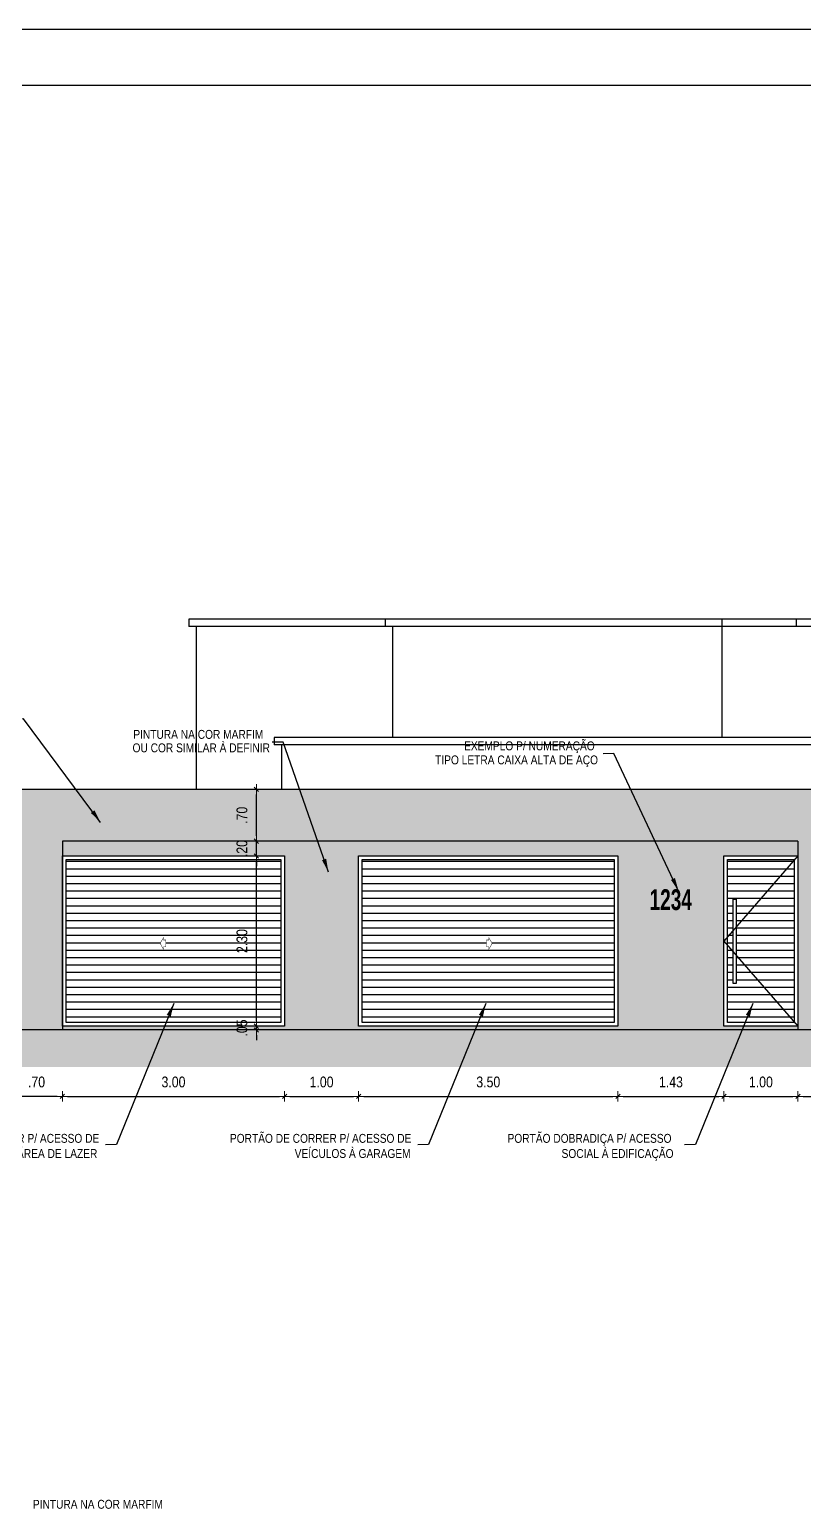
# Model space of a CAD drawing. Header units: millimetres. Extents: x -6300 to 1991, y -4770 to 4545.
# Drawn here: x 1398.09 to 1408.54, y 114.74 to 134.74 of the extents above; entities that cross this region are included whole.
import ezdxf

# ---------------------------------------------------------------- set-up
doc = ezdxf.new("R2010")
doc.units = ezdxf.units.MM
doc.header["$LTSCALE"] = 20
doc.header["$MEASUREMENT"] = 0
doc.linetypes.add('HIDDEN2', pattern=[0.1875, 0.125, -0.0625])
doc.layers.get('0').update_dxf_attribs({"linetype": 'CONTINUOUS'})
doc.layers.get('DEFPOINTS').update_dxf_attribs({"linetype": 'CONTINUOUS'})
doc.layers.add('COTA', color=7, linetype='CONTINUOUS')
doc.layers.add('E-hatch', color=8, linetype='CONTINUOUS')
for name, color, linetype, lineweight in [('E-Cta-W', 7, 'CONTINUOUS', 20), ('E-Lay-9', 9, 'CONTINUOUS', 9), ('E-Pen-C', 4, 'CONTINUOUS', 15), ('E-Pen-G', 3, 'CONTINUOUS', 30)]:
    doc.layers.add(name, color=color, linetype=linetype, lineweight=lineweight)
doc.styles.add('F2', font='ARIALN.TTF')
doc.styles.add('REG60', font='romans.shx', dxfattribs={"width": 0.8, "height": 0.15})
doc.dimstyles.new('DIMENSION-1', dxfattribs={"dimtxt": 0.145, "dimasz": 0.07, "dimexe": 1, "dimexo": 0, "dimgap": 0.12, "dimtad": 1, "dimzin": 7, "dimdsep": 46, "dimtxsty": 'F2', "dimblk1": 'TRACO', "dimblk2": 'TRACO', "dimsah": 1, "dimcen": 1, "dimse1": 1, "dimse2": 1, "dimclrd": 4, "dimclre": 256, "dimclrt": 4, "dimadec": 8, "dimazin": 0, "dimtfac": 1, "dimtix": 1, "dimtmove": 2, "dimatfit": 3, "dimldrblk": 'TRACO', "dimfxl": 1, "dimtolj": 1, "dimtzin": 0, "dimarcsym": 0})
doc.dimstyles.get("Standard").update_dxf_attribs({"dimtxt": 0.18, "dimasz": 0.18, "dimexe": 0.18, "dimexo": 0.0625, "dimgap": 0.09, "dimtad": 0, "dimtih": 1, "dimtoh": 1, "dimdec": 4, "dimzin": 0, "dimdsep": 46, "dimtxsty": 'Standard', "dimcen": 0.09, "dimadec": 0, "dimazin": 0, "dimtfac": 1, "dimtdec": 4, "dimtofl": 0, "dimtmove": 0, "dimatfit": 3, "dimfxl": 1, "dimtolj": 1, "dimtzin": 0, "dimarcsym": 0})
pattern_1 = [(0, (-5.98229, 0), (0.03125, 0.0625), [0, -0.0625])]
pattern_2 = [(0, (-4.94303, 0), (0, 0.1), [])]

# ---------------------------------------------------------------- blocks, each defined once
blk = doc.blocks.new('Seta')
at = {"color": 2, "const_width": 2}
blk.add_lwpolyline([(10, 15), (10, 26), (25, 0), (10, -26), (10, -15), (0, -15), (0, 15)], close=True, dxfattribs=at)
blk = doc.blocks.new('TRACO')
at = {"layer": 'E-Pen-C'}
for p, q in [((-1, 0), (1, 0)), ((0, 1), (0, -1))]:
    blk.add_line(p, q, dxfattribs=at)
at = {"layer": 'E-Pen-G'}
blk.add_line((-0.42, -0.42), (0.42, 0.42), dxfattribs=at)
blk = doc.blocks.new('*D609')
at = {"layer": 'COTA', "color": 4, "linetype": 'Continuous', "lineweight": -2}
blk.add_line((1397.603, 121.292), (1397.603, 123.702), dxfattribs=at)
at = {"layer": 'DEFPOINTS', "color": 0, "linetype": 'Continuous'}
for p in [(1397.603, 123.772), (1398.533, 123.772), (1397.833, 121.222)]:
    blk.add_point(p, dxfattribs=at)
at = {"layer": 'COTA', "color": 4, "linetype": 'Continuous', "lineweight": -2, "xscale": 0.07, "yscale": 0.07, "zscale": 0.07}
for p, rotation in [((1397.603, 123.772), 90), ((1397.603, 121.222), 270)]:
    blk.add_blockref('TRACO', p, dxfattribs=dict(at, rotation=rotation))
at = {"layer": 'COTA', "color": 4, "linetype": 'Continuous', "insert": (1397.409, 122.497), "char_height": 0.145, "attachment_point": 5, "rotation": 90, "style": 'F2'}
blk.add_mtext('\\A1;2.55', dxfattribs=at)
blk = doc.blocks.new('*D610')
at = {"layer": 'COTA', "color": 4, "linetype": 'Continuous', "lineweight": -2}
blk.add_line((1397.603, 123.842), (1397.603, 124.402), dxfattribs=at)
at = {"layer": 'DEFPOINTS', "color": 0, "linetype": 'Continuous'}
for p in [(1397.603, 124.472), (1397.833, 124.472), (1398.533, 123.772)]:
    blk.add_point(p, dxfattribs=at)
at = {"layer": 'COTA', "color": 4, "linetype": 'Continuous', "lineweight": -2, "xscale": 0.07, "yscale": 0.07, "zscale": 0.07}
for p, rotation in [((1397.603, 124.472), 90), ((1397.603, 123.772), 270)]:
    blk.add_blockref('TRACO', p, dxfattribs=dict(at, rotation=rotation))
at = {"layer": 'COTA', "color": 4, "linetype": 'Continuous', "insert": (1397.409, 124.122), "char_height": 0.145, "attachment_point": 5, "rotation": 90, "style": 'F2'}
blk.add_mtext('\\A1;.70', dxfattribs=at)
blk = doc.blocks.new('*D611')
at = {"layer": 'COTA', "color": 4, "linetype": 'Continuous', "lineweight": -2}
blk.add_line((1398.463, 120.323), (1397.903, 120.323), dxfattribs=at)
at = {"layer": 'DEFPOINTS', "color": 0, "linetype": 'Continuous'}
for p in [(1397.833, 123.772, 0.017), (1398.533, 123.772), (1397.833, 120.323)]:
    blk.add_point(p, dxfattribs=at)
at = {"layer": 'COTA', "color": 4, "linetype": 'Continuous', "lineweight": -2, "xscale": 0.07, "yscale": 0.07, "zscale": 0.07, "rotation": 180}
blk.add_blockref('TRACO', (1397.833, 120.323), dxfattribs=at)
at = {"layer": 'COTA', "color": 4, "linetype": 'Continuous', "lineweight": -2, "xscale": 0.07, "yscale": 0.07, "zscale": 0.07}
blk.add_blockref('TRACO', (1398.533, 120.323), dxfattribs=at)
at = {"layer": 'COTA', "color": 4, "linetype": 'Continuous', "insert": (1398.183, 120.517), "char_height": 0.145, "attachment_point": 5, "style": 'F2'}
blk.add_mtext('\\A1;.70', dxfattribs=at)
blk = doc.blocks.new('*D612')
at = {"layer": 'COTA', "color": 4, "linetype": 'Continuous', "lineweight": -2}
blk.add_line((1398.603, 120.323), (1401.463, 120.323), dxfattribs=at)
at = {"layer": 'DEFPOINTS', "color": 0, "linetype": 'Continuous'}
for p in [(1398.533, 123.772), (1401.533, 121.272, 0.503), (1401.533, 120.323)]:
    blk.add_point(p, dxfattribs=at)
at = {"layer": 'COTA', "color": 4, "linetype": 'Continuous', "lineweight": -2, "xscale": 0.07, "yscale": 0.07, "zscale": 0.07, "rotation": 180}
blk.add_blockref('TRACO', (1398.533, 120.323), dxfattribs=at)
at = {"layer": 'COTA', "color": 4, "linetype": 'Continuous', "lineweight": -2, "xscale": 0.07, "yscale": 0.07, "zscale": 0.07}
blk.add_blockref('TRACO', (1401.533, 120.323), dxfattribs=at)
at = {"layer": 'COTA', "color": 4, "linetype": 'Continuous', "insert": (1400.033, 120.517), "char_height": 0.145, "attachment_point": 5, "style": 'F2'}
blk.add_mtext('\\A1;3.00', dxfattribs=at)
blk = doc.blocks.new('*D613')
at = {"layer": 'COTA', "color": 4, "linetype": 'Continuous', "lineweight": -2}
blk.add_line((1401.603, 120.323), (1402.463, 120.323), dxfattribs=at)
at = {"layer": 'DEFPOINTS', "color": 0, "linetype": 'Continuous'}
for p in [(1401.533, 121.272, 0.503), (1402.533, 121.272, 0.102), (1402.533, 120.323)]:
    blk.add_point(p, dxfattribs=at)
at = {"layer": 'COTA', "color": 4, "linetype": 'Continuous', "lineweight": -2, "xscale": 0.07, "yscale": 0.07, "zscale": 0.07, "rotation": 180}
blk.add_blockref('TRACO', (1401.533, 120.323), dxfattribs=at)
at = {"layer": 'COTA', "color": 4, "linetype": 'Continuous', "lineweight": -2, "xscale": 0.07, "yscale": 0.07, "zscale": 0.07}
blk.add_blockref('TRACO', (1402.533, 120.323), dxfattribs=at)
at = {"layer": 'COTA', "color": 4, "linetype": 'Continuous', "insert": (1402.033, 120.517), "char_height": 0.145, "attachment_point": 5, "style": 'F2'}
blk.add_mtext('\\A1;1.00', dxfattribs=at)
blk = doc.blocks.new('*D614')
at = {"layer": 'COTA', "color": 4, "linetype": 'Continuous', "lineweight": -2}
blk.add_line((1402.603, 120.323), (1405.967, 120.323), dxfattribs=at)
at = {"layer": 'DEFPOINTS', "color": 0, "linetype": 'Continuous'}
for p in [(1402.533, 121.272, 0.102), (1406.037, 121.272, 0.102), (1406.037, 120.323)]:
    blk.add_point(p, dxfattribs=at)
at = {"layer": 'COTA', "color": 4, "linetype": 'Continuous', "lineweight": -2, "xscale": 0.07, "yscale": 0.07, "zscale": 0.07, "rotation": 180}
blk.add_blockref('TRACO', (1402.533, 120.323), dxfattribs=at)
at = {"layer": 'COTA', "color": 4, "linetype": 'Continuous', "lineweight": -2, "xscale": 0.07, "yscale": 0.07, "zscale": 0.07}
blk.add_blockref('TRACO', (1406.037, 120.323), dxfattribs=at)
at = {"layer": 'COTA', "color": 4, "linetype": 'Continuous', "insert": (1404.285, 120.517), "char_height": 0.145, "attachment_point": 5, "style": 'F2'}
blk.add_mtext('\\A1;3.50', dxfattribs=at)
blk = doc.blocks.new('*D615')
at = {"layer": 'COTA', "color": 4, "linetype": 'Continuous', "lineweight": -2}
blk.add_line((1406.107, 120.323), (1407.397, 120.323), dxfattribs=at)
at = {"layer": 'DEFPOINTS', "color": 0, "linetype": 'Continuous'}
for p in [(1406.037, 121.272, 0.102), (1407.467, 121.272), (1407.467, 120.323)]:
    blk.add_point(p, dxfattribs=at)
at = {"layer": 'COTA', "color": 4, "linetype": 'Continuous', "lineweight": -2, "xscale": 0.07, "yscale": 0.07, "zscale": 0.07, "rotation": 180}
blk.add_blockref('TRACO', (1406.037, 120.323), dxfattribs=at)
at = {"layer": 'COTA', "color": 4, "linetype": 'Continuous', "lineweight": -2, "xscale": 0.07, "yscale": 0.07, "zscale": 0.07}
blk.add_blockref('TRACO', (1407.467, 120.323), dxfattribs=at)
at = {"layer": 'COTA', "color": 4, "linetype": 'Continuous', "insert": (1406.752, 120.517), "char_height": 0.145, "attachment_point": 5, "style": 'F2'}
blk.add_mtext('\\A1;1.43', dxfattribs=at)
blk = doc.blocks.new('*D596')
at = {"layer": 'COTA', "color": 4, "linetype": 'Continuous', "lineweight": -2}
blk.add_line((1407.537, 120.323), (1408.397, 120.323), dxfattribs=at)
at = {"layer": 'DEFPOINTS', "color": 0, "linetype": 'Continuous'}
for p in [(1407.467, 121.272), (1408.467, 121.272), (1408.467, 120.323)]:
    blk.add_point(p, dxfattribs=at)
at = {"layer": 'COTA', "color": 4, "linetype": 'Continuous', "lineweight": -2, "xscale": 0.07, "yscale": 0.07, "zscale": 0.07, "rotation": 180}
blk.add_blockref('TRACO', (1407.467, 120.323), dxfattribs=at)
at = {"layer": 'COTA', "color": 4, "linetype": 'Continuous', "lineweight": -2, "xscale": 0.07, "yscale": 0.07, "zscale": 0.07}
blk.add_blockref('TRACO', (1408.467, 120.323), dxfattribs=at)
at = {"layer": 'COTA', "color": 4, "linetype": 'Continuous', "insert": (1407.967, 120.517), "char_height": 0.145, "attachment_point": 5, "style": 'F2'}
blk.add_mtext('\\A1;1.00', dxfattribs=at)
blk = doc.blocks.new('*D597')
at = {"layer": 'COTA', "color": 4, "linetype": 'Continuous', "lineweight": -2}
blk.add_line((1408.537, 120.323), (1409.097, 120.323), dxfattribs=at)
at = {"layer": 'DEFPOINTS', "color": 0, "linetype": 'Continuous'}
for p in [(1408.467, 121.272), (1409.167, 121.222), (1409.167, 120.323)]:
    blk.add_point(p, dxfattribs=at)
at = {"layer": 'COTA', "color": 4, "linetype": 'Continuous', "lineweight": -2, "xscale": 0.07, "yscale": 0.07, "zscale": 0.07, "rotation": 180}
blk.add_blockref('TRACO', (1408.467, 120.323), dxfattribs=at)
at = {"layer": 'COTA', "color": 4, "linetype": 'Continuous', "lineweight": -2, "xscale": 0.07, "yscale": 0.07, "zscale": 0.07}
blk.add_blockref('TRACO', (1409.167, 120.323), dxfattribs=at)
at = {"layer": 'COTA', "color": 4, "linetype": 'Continuous', "insert": (1408.817, 120.517), "char_height": 0.145, "attachment_point": 5, "style": 'F2'}
blk.add_mtext('\\A1;.70', dxfattribs=at)
blk = doc.blocks.new('*D599')
at = {"layer": 'COTA', "color": 4, "linetype": 'Continuous', "lineweight": -2}
for p, q in [((1401.152, 121.342), (1401.152, 121.412)), ((1401.152, 121.222), (1401.152, 121.272)), ((1401.152, 121.152), (1401.152, 121.082))]:
    blk.add_line(p, q, dxfattribs=at)
at = {"layer": 'DEFPOINTS', "color": 0, "linetype": 'Continuous'}
for p in [(1401.152, 121.272), (1401.476, 121.272, 0.503), (1401.492, 121.222)]:
    blk.add_point(p, dxfattribs=at)
at = {"layer": 'COTA', "color": 4, "linetype": 'Continuous', "lineweight": -2, "xscale": 0.07, "yscale": 0.07, "zscale": 0.07}
for p, rotation in [((1401.152, 121.272), 270), ((1401.152, 121.222), 90)]:
    blk.add_blockref('TRACO', p, dxfattribs=dict(at, rotation=rotation))
at = {"layer": 'COTA', "color": 4, "linetype": 'Continuous', "insert": (1400.958, 121.247), "char_height": 0.145, "attachment_point": 5, "rotation": 90, "style": 'F2'}
blk.add_mtext('\\A1;.05', dxfattribs=at)
blk = doc.blocks.new('*D600')
at = {"layer": 'COTA', "color": 4, "linetype": 'Continuous', "lineweight": -2}
blk.add_line((1401.152, 121.342), (1401.152, 123.502), dxfattribs=at)
at = {"layer": 'DEFPOINTS', "color": 0, "linetype": 'Continuous'}
for p in [(1401.152, 123.572), (1401.533, 123.572, 0.503), (1401.476, 121.272, 0.503)]:
    blk.add_point(p, dxfattribs=at)
at = {"layer": 'COTA', "color": 4, "linetype": 'Continuous', "lineweight": -2, "xscale": 0.07, "yscale": 0.07, "zscale": 0.07}
for p, rotation in [((1401.152, 123.572), 90), ((1401.152, 121.272), 270)]:
    blk.add_blockref('TRACO', p, dxfattribs=dict(at, rotation=rotation))
at = {"layer": 'COTA', "color": 4, "linetype": 'Continuous', "insert": (1400.958, 122.422), "char_height": 0.145, "attachment_point": 5, "rotation": 90, "style": 'F2'}
blk.add_mtext('\\A1;2.30', dxfattribs=at)
blk = doc.blocks.new('*D601')
at = {"layer": 'COTA', "color": 4, "linetype": 'Continuous', "lineweight": -2}
for p, q in [((1401.152, 123.842), (1401.152, 123.912)), ((1401.152, 123.572), (1401.152, 123.772)), ((1401.152, 123.502), (1401.152, 123.432))]:
    blk.add_line(p, q, dxfattribs=at)
at = {"layer": 'DEFPOINTS', "color": 0, "linetype": 'Continuous'}
for p in [(1401.152, 123.772), (1401.533, 123.772), (1401.533, 123.572, 0.503)]:
    blk.add_point(p, dxfattribs=at)
at = {"layer": 'COTA', "color": 4, "linetype": 'Continuous', "lineweight": -2, "xscale": 0.07, "yscale": 0.07, "zscale": 0.07}
for p, rotation in [((1401.152, 123.772), 270), ((1401.152, 123.572), 90)]:
    blk.add_blockref('TRACO', p, dxfattribs=dict(at, rotation=rotation))
at = {"layer": 'COTA', "color": 4, "linetype": 'Continuous', "insert": (1400.958, 123.672), "char_height": 0.145, "attachment_point": 5, "rotation": 90, "style": 'F2'}
blk.add_mtext('\\A1;.20', dxfattribs=at)
blk = doc.blocks.new('*D602')
at = {"layer": 'COTA', "color": 4, "linetype": 'Continuous', "lineweight": -2}
blk.add_line((1401.152, 123.842), (1401.152, 124.402), dxfattribs=at)
at = {"layer": 'DEFPOINTS', "color": 0, "linetype": 'Continuous'}
for p in [(1401.152, 124.472), (1401.533, 124.472), (1401.533, 123.772)]:
    blk.add_point(p, dxfattribs=at)
at = {"layer": 'COTA', "color": 4, "linetype": 'Continuous', "lineweight": -2, "xscale": 0.07, "yscale": 0.07, "zscale": 0.07}
for p, rotation in [((1401.152, 124.472), 90), ((1401.152, 123.772), 270)]:
    blk.add_blockref('TRACO', p, dxfattribs=dict(at, rotation=rotation))
at = {"layer": 'COTA', "color": 4, "linetype": 'Continuous', "insert": (1400.958, 124.122), "char_height": 0.145, "attachment_point": 5, "rotation": 90, "style": 'F2'}
blk.add_mtext('\\A1;.70', dxfattribs=at)

msp = doc.modelspace()

# ---------------------------------------------------------------- hatches: boundary and pattern name
h = msp.add_hatch()
h.set_pattern_fill('DOTS', color=6, style=0)
h.set_pattern_definition(pattern_1)
h.paths.add_polyline_path([(1397.833, 124.472), (1397.833, 121.222), (1398.533, 121.222), (1398.533, 123.772), (1408.467, 123.772), (1408.467, 121.222), (1409.167, 121.222), (1409.167, 124.472)])
h = msp.add_hatch()
h.set_pattern_fill('DOTS,_O', color=4)
h.set_pattern_definition(pattern_1)
h.paths.add_polyline_path([(1401.533, 121.272), (1398.533, 121.272), (1398.533, 121.222), (1408.467, 121.222), (1408.467, 121.272), (1407.467, 121.272), (1407.467, 123.572), (1408.467, 123.572), (1408.467, 123.772), (1398.533, 123.772), (1398.533, 123.572), (1401.533, 123.572)])
h.paths.add_polyline_path([(1402.533, 123.572), (1406.037, 123.572), (1406.037, 121.272), (1402.533, 121.272)], flags=16)
h.paths.add_polyline_path([(1402.583, 123.522), (1405.987, 123.522), (1405.987, 121.322), (1402.583, 121.322)], flags=0)
h.paths.add_polyline_path([(1404.261, 122.436), (1404.291, 122.436), (1404.291, 122.469), (1404.337, 122.39), (1404.291, 122.31), (1404.291, 122.344), (1404.261, 122.344)], flags=0)
at = {"layer": 'COTA', "linetype": 'Continuous'}
h = msp.add_hatch(dxfattribs=at)
h.set_pattern_fill('ANSI38', color=8, scale=0.4, style=0)
h.set_pattern_definition([(45, (-4.943034, 0), (-0.035355339, 0.035355339), []), (135, (-4.943034, 0), (-0.1060660172, 0.035355339), [0.125, -0.075])])
h.paths.add_polyline_path([(1414.986, 121.222), (1391.993, 121.222), (1392.005, 120.722), (1414.985, 120.722)])
at = {"layer": 'E-hatch'}
h = msp.add_hatch(dxfattribs=at)
h.set_pattern_fill('_USER', scale=0.1, style=0, pattern_type=0)
h.set_pattern_definition(pattern_2)
h.paths.add_polyline_path([(1398.583, 123.522), (1398.583, 121.322), (1401.483, 121.322), (1401.483, 123.522)])
h.paths.add_polyline_path([(1399.929, 122.436), (1399.929, 122.344), (1399.899, 122.344), (1399.899, 122.31), (1399.853, 122.39), (1399.899, 122.469), (1399.899, 122.436)], flags=16)
h = msp.add_hatch(dxfattribs=at)
h.set_pattern_fill('_USER', scale=0.1, style=0, pattern_type=0)
h.set_pattern_definition(pattern_2)
h.paths.add_polyline_path([(1402.583, 123.522), (1402.583, 121.322), (1405.987, 121.322), (1405.987, 123.522)])
h.paths.add_polyline_path([(1404.337, 122.39), (1404.291, 122.31), (1404.291, 122.344), (1404.261, 122.344), (1404.261, 122.436), (1404.291, 122.469)], flags=16)
h = msp.add_hatch(dxfattribs=at)
h.set_pattern_fill('_USER', scale=0.1, style=0, pattern_type=0)
h.set_pattern_definition(pattern_2)
h.paths.add_polyline_path([(1407.634, 122.987), (1407.634, 122.615), (1408.417, 123.515), (1408.417, 123.522), (1407.517, 123.522), (1407.517, 122.48), (1407.594, 122.568), (1407.594, 122.987)])
h.paths.add_polyline_path([(1407.517, 122.48), (1407.517, 122.365), (1407.594, 122.276), (1407.594, 122.568)])
h.paths.add_polyline_path([(1407.634, 122.23), (1408.417, 121.33), (1408.417, 123.515), (1407.634, 122.615)])
h.paths.add_polyline_path([(1407.634, 122.23), (1407.634, 121.848), (1407.594, 121.848), (1407.594, 122.276), (1407.517, 122.365), (1407.517, 121.322), (1408.417, 121.322), (1408.417, 121.33)])

# ---------------------------------------------------------------- linework, layer by layer
at = {"color": 2}
msp.add_lwpolyline([(1387.919, 90.189), (1460.276, 90.189), (1460.276, 134.739), (1387.919, 134.739)], close=True, dxfattribs=at)
at = {"color": 1}
msp.add_lwpolyline([(1389.794, 133.989), (1459.526, 133.989), (1459.526, 90.939), (1389.794, 90.939)], close=True, dxfattribs=at)
at = {"layer": 'COTA', "color": 8, "linetype": 'Continuous'}
for p, q in [((1402.891, 126.772, 0.641), (1400.241, 126.772, 0.641)), ((1400.241, 126.772, 2.717), (1400.241, 126.672, 2.717)), ((1402.891, 126.672, 0.641), (1400.241, 126.672, 0.641)), ((1400.341, 126.672, -0.247), (1400.341, 124.472, -0.247)), ((1407.441, 126.772, 0.641), (1402.891, 126.772, 0.641)), ((1402.891, 126.772, 0.888), (1402.891, 126.672, 0.888)), ((1407.441, 126.672, 0.641), (1402.891, 126.672, 0.641)), ((1402.991, 126.672, -0.247), (1402.991, 125.172, -0.247)), ((1412.591, 126.772, 0.641), (1407.441, 126.772, 0.641)), ((1407.441, 126.772, 0.641), (1407.441, 125.172, -0.247)), ((1412.591, 126.672, 0.641), (1407.441, 126.672, 0.641)), ((1408.445, 126.772, -0.247), (1408.445, 126.672, -0.247)), ((1409.644, 125.172, -0.247), (1401.392, 125.172, -0.247)), ((1401.392, 125.172, -0.247), (1401.392, 125.072, -0.247)), ((1409.644, 125.072, -0.247), (1401.392, 125.072, -0.247)), ((1401.492, 125.072, -0.247), (1401.492, 124.472, -0.247))]:
    msp.add_line(p, q, dxfattribs=at)
at = {"layer": 'COTA', "color": 1, "linetype": 'Continuous'}
for p, q in [((1409.167, 124.472), (1397.833, 124.472)), ((1398.533, 123.772, 0.503), (1398.533, 121.222, 0.503)), ((1408.467, 123.772), (1398.533, 123.772)), ((1408.467, 123.772), (1408.467, 121.222)), ((1414.986, 121.222), (1391.993, 121.222))]:
    msp.add_line(p, q, dxfattribs=at)
at = {"layer": 'COTA', "color": 6, "linetype": 'Continuous'}
for points, elevation in [([(1398.533, 123.572), (1401.533, 123.572), (1401.533, 121.272), (1398.533, 121.272)], 0.503), ([(1402.533, 123.572), (1406.037, 123.572), (1406.037, 121.272), (1402.533, 121.272)], 0.102)]:
    msp.add_lwpolyline(points, close=True, dxfattribs=dict(at, elevation=elevation))
at = {"layer": 'COTA', "color": 7, "linetype": 'Continuous'}
for points, elevation in [([(1398.583, 123.522), (1401.483, 123.522), (1401.483, 121.322), (1398.583, 121.322)], 0.503), ([(1402.583, 123.522), (1405.987, 123.522), (1405.987, 121.322), (1402.583, 121.322)], 0.102)]:
    msp.add_lwpolyline(points, close=True, dxfattribs=dict(at, elevation=elevation))
at = {"layer": 'COTA', "color": 6, "linetype": 'Continuous'}
msp.add_lwpolyline([(1407.467, 123.572), (1408.467, 123.572), (1408.467, 121.272), (1407.467, 121.272)], close=True, dxfattribs=at)
at = {"layer": 'COTA', "color": 7, "linetype": 'HIDDEN2'}
msp.add_lwpolyline([(1408.467, 123.572), (1407.467, 122.422), (1408.467, 121.272)], dxfattribs=at)
at = {"layer": 'COTA', "color": 7, "linetype": 'Continuous'}
for points in [[(1407.517, 123.522), (1408.417, 123.522), (1408.417, 121.322), (1407.517, 121.322)], [(1407.594, 122.987), (1407.634, 122.987), (1407.634, 121.848), (1407.594, 121.848)]]:
    msp.add_lwpolyline(points, close=True, dxfattribs=at)

# ---------------------------------------------------------------- block references
at = {"layer": 'E-Lay-9', "color": 6, "yscale": 0.003057599999997219, "zscale": 0.003057599999997219, "rotation": 180}
for p, xscale in [((1399.929, 122.39), 0.003057599999997219), ((1404.261, 122.39), -0.003057599999997219)]:
    msp.add_blockref('Seta', p, dxfattribs=dict(at, xscale=xscale))

# ---------------------------------------------------------------- texts
at = {"color": 7, "style": 'F2'}
for s, p in [('PINTURA NA COR MARFIM', (1399.49, 125.155)), ('OU COR SIMILAR À DEFINIR', (1399.48, 124.973)), ('EXEMPLO P/ NUMERAÇÃO', (1403.958, 125)), ('TIPO LETRA CAIXA ALTA DE AÇO', (1403.567, 124.81)), ('PORTÃO DE CORRER P/ ACESSO DE', (1396.579, 119.696)), ('PORTÃO DE CORRER P/ ACESSO DE', (1400.795, 119.696)), ('PORTÃO DOBRADIÇA P/ ACESSO', (1404.545, 119.696)), ('VEÍCULOS À ÁREA DE LAZER', (1397.057, 119.491)), ('VEÍCULOS À GARAGEM', (1401.67, 119.491)), ('SOCIAL À EDIFICAÇÃO', (1405.275, 119.491)), ('PINTURA NA COR MARFIM', (1398.134, 114.751))]:
    msp.add_text(s, height=0.12, dxfattribs=at).set_placement(p)
at = {"color": 8, "insert": (1406.464, 123.122), "char_height": 0.28, "attachment_point": 1, "style": 'REG60'}
msp.add_mtext_dynamic_manual_height_columns('\\pt0.28;{\\fSwis721 BlkCn BT|b1|i0|c0|p34;\\C8;\\c7237230;1234}', width=1.4714, gutter_width=0.75, heights=[0], dxfattribs=at)

# ---------------------------------------------------------------- dimensions: what is measured, and where the dimension line sits
at = {"layer": 'COTA', "color": 7, "linetype": 'Continuous'}
for base, p1, p2, picture, middle in [((1397.603, 124.472), (1398.533, 123.772), (1397.833, 124.472), '*D610', (1397.409, 124.122)), ((1401.152, 124.472), (1401.533, 123.772), (1401.533, 124.472), '*D602', (1400.958, 124.122)), ((1397.603, 123.772), (1397.833, 121.222), (1398.533, 123.772), '*D609', (1397.409, 122.497)), ((1401.152, 123.772), (1401.533, 123.572, 0.503), (1401.533, 123.772), '*D601', (1400.958, 123.672)), ((1401.152, 123.572), (1401.476, 121.272, 0.503), (1401.533, 123.572, 0.503), '*D600', (1400.958, 122.422)), ((1401.152, 121.272), (1401.492, 121.222), (1401.476, 121.272, 0.503), '*D599', (1400.958, 121.247))]:
    dim = msp.add_linear_dim(base=base, p1=p1, p2=p2, angle=90, dimstyle='DIMENSION-1', override={"dimfxl": 0.1}, dxfattribs=at)
    dim.commit()
    dim.dimension.update_dxf_attribs({"geometry": picture, "text_midpoint": middle})
for base, p1, p2, picture, middle in [((1397.833, 120.323), (1398.533, 123.772), (1397.833, 123.772, 0.017), '*D611', (1398.183, 120.517)), ((1401.533, 120.323), (1398.533, 123.772), (1401.533, 121.272, 0.503), '*D612', (1400.033, 120.517)), ((1402.533, 120.323), (1401.533, 121.272, 0.503), (1402.533, 121.272, 0.102), '*D613', (1402.033, 120.517)), ((1406.037, 120.323), (1402.533, 121.272, 0.102), (1406.037, 121.272, 0.102), '*D614', (1404.285, 120.517)), ((1407.467, 120.323), (1406.037, 121.272, 0.102), (1407.467, 121.272), '*D615', (1406.752, 120.517)), ((1408.467, 120.323), (1407.467, 121.272), (1408.467, 121.272), '*D596', (1407.967, 120.517)), ((1409.167, 120.323), (1408.467, 121.272), (1409.167, 121.222), '*D597', (1408.817, 120.517))]:
    dim = msp.add_linear_dim(base=base, p1=p1, p2=p2, dimstyle='DIMENSION-1', override={"dimfxl": 0.1}, dxfattribs=at)
    dim.commit()
    dim.dimension.update_dxf_attribs({"geometry": picture, "text_midpoint": middle})

# ---------------------------------------------------------------- leaders
at = {"layer": 'E-Cta-W', "color": 4}
for points in [[(1399.049, 124.026), (1398.009, 125.426), (1397.862, 125.422)], [(1402.126, 123.355), (1401.515, 125.112), (1401.368, 125.108)], [(1406.856, 123.098), (1405.983, 124.957), (1405.837, 124.953)], [(1400.037, 121.58), (1399.261, 119.672), (1399.115, 119.668)], [(1404.253, 121.58), (1403.478, 119.672), (1403.332, 119.668)], [(1407.859, 121.58), (1407.084, 119.672), (1406.937, 119.668)]]:
    msp.add_leader(points, dimstyle='Standard', dxfattribs=at)

doc.saveas('drawing.dxf')
